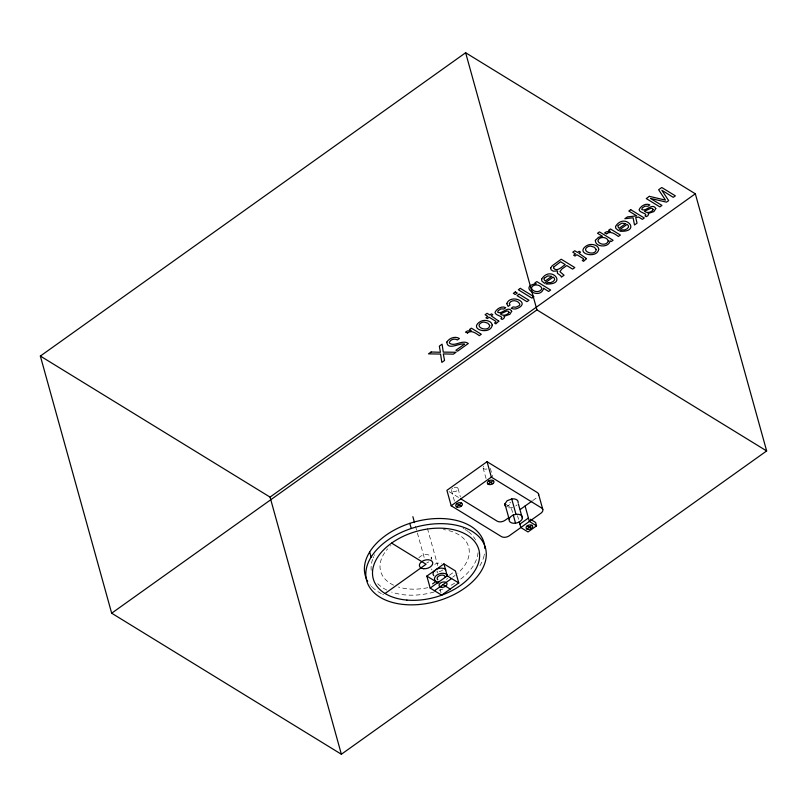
<?xml version="1.0" encoding="UTF-8"?>
<svg xmlns="http://www.w3.org/2000/svg" width="807" height="807" viewBox="0 0 807 807"><rect width="100%" height="100%" fill="white"/><g stroke="black" fill="none" stroke-linecap="round" stroke-linejoin="round"><path stroke-width="0.61" stroke-dasharray="4.04 3.03" d="M515.794 505.969L516.974 504.94M506.362 506.978L511.487 503.326L509.762 502.267M532.771 500.532L536.615 497.788A5.699 3.571 -15.5 0 0 537.603 496.92M449.388 575.24L454.412 571.659M512.647 507.442L510.902 507.785A6.849 4.277 -15.5 0 1 507.643 507.542M449.045 491.634L458.669 497.536M505.949 504.466L511.245 507.714L512.889 513.655M517.539 515.703L518.538 519.304M490.333 468.393L492.633 476.705M483.08 467.858L486.379 479.741M458.063 488.558L460.373 496.87M451.476 490.404L454.442 501.086M427.448 528.444L437.727 565.505M437.112 571.043L437.687 573.101M431.22 557.264L431.795 559.322M439.997 589.13L440.995 592.731M415.504 526.194L424.411 558.303M447.421 578.236A6.849 4.277 -15.5 0 1 446.614 579.386M448.914 530.643A45.636 28.527 -15.5 0 1 457.821 573.172M455.087 575.431A45.636 28.527 -15.5 0 1 452.737 577.156M427.771 587.688A45.636 28.527 -15.5 0 1 398.426 587.012M393.655 585.186A45.636 28.527 -15.5 0 1 385.968 550.878M386.361 550.374A45.636 28.527 -15.5 0 1 387.612 548.881M390.427 545.976A45.636 28.527 -15.5 0 1 390.931 545.502M443.467 529.563A45.636 28.527 -15.5 0 1 445.555 529.906M418.833 557.869A6.849 4.277 -15.5 0 1 426.974 554.621A6.849 4.277 -15.5 0 1 431.2 558.858M428.759 561.874A6.849 4.277 -15.5 0 1 426.701 562.923M442.841 569.924A6.849 4.277 -15.5 0 1 435.871 571.961M431.937 569.944A6.849 4.277 -15.5 0 1 431.604 568.955M434.822 564.295A6.849 4.277 -15.5 0 1 441.812 563.185M478.057 552.765A54.765 34.237 -15.5 0 1 459.082 580.263M454.613 583.199A54.765 34.237 -15.5 0 1 449.802 585.872M442.982 588.989A54.765 34.237 -15.5 0 1 437.626 590.936M433.964 592.045A54.765 34.237 -15.5 0 1 391.688 592.106M386.785 590.078A54.765 34.237 -15.5 0 1 377.363 583.31M371.21 570.327A54.765 34.237 -15.5 0 1 372.895 558.545M373.137 557.919A54.765 34.237 -15.5 0 1 373.691 556.659M374.297 555.408A54.765 34.237 -15.5 0 1 374.619 554.782M463.137 528.454A54.765 34.237 -15.5 0 1 463.773 528.797M465.024 529.493A54.765 34.237 -15.5 0 1 466.234 530.229M466.809 530.613A54.765 34.237 -15.5 0 1 467.939 531.409M468.484 531.813A54.765 34.237 -15.5 0 1 474.95 538.854M475.262 539.379A54.765 34.237 -15.5 0 1 475.555 539.913M484.442 554.076A61.604 38.514 -15.5 0 1 484.301 554.772M484.15 555.478A61.604 38.514 -15.5 0 1 479.257 566.766M383.567 594.658A61.604 38.514 -15.5 0 1 382.811 594.315M381.318 593.589A61.604 38.514 -15.5 0 1 372.471 587.375M371.956 586.86A61.604 38.514 -15.5 0 1 371.452 586.336M370.494 585.267A61.604 38.514 -15.5 0 1 370.04 584.722M454.19 487.418A3.42 2.139 -15.5 0 1 458.114 488.931A3.42 2.139 -15.5 0 1 454.19 491.725A3.42 2.139 -15.5 0 1 451.627 489.244M452.031 488.679A3.42 2.139 -15.5 0 1 452.616 488.154M486.964 468.998A3.42 2.139 -15.5 0 1 483.04 467.293M483.232 466.708A3.42 2.139 -15.5 0 1 483.635 466.133"/><path stroke-width="1.21" d="M518.084 502.842L518.155 502.61A6.849 4.277 -15.5 0 0 512.062 498.877L507.179 500.683L504.819 504.042A6.849 4.277 -15.5 0 0 505.424 506.171M436.042 569.56L443.931 563.891L455.42 570.942L458.749 582.957L441.661 595.132L430.181 588.081L426.853 576.077L434.721 570.519M40.35 356.058L465.629 52.748L695.331 193.791L766.65 450.942L341.371 754.252L111.669 613.209L40.35 356.058L270.052 497.102L341.371 754.252M270.052 497.102L695.331 193.791M111.669 613.209L536.948 309.898L766.65 450.942M487.055 461.685L446.907 490.323L451.194 505.767L501.45 536.605A5.699 3.571 -15.5 0 0 509.308 535.767L540.902 513.232A5.699 3.571 -15.5 0 0 541.588 507.976L491.342 477.129L487.055 461.685L537.301 492.532A5.699 3.571 -15.5 0 1 538.592 494.984M451.194 505.767L491.342 477.129M456.49 506.746L461.614 503.094M488.094 484.21L493.218 480.548M385.06 593.498L426.056 564.254L391.607 543.101M508.864 517.58L505.021 520.323A5.699 3.571 -15.5 0 1 497.162 521.161L460.807 498.847M520.344 509.399L531.813 501.208M432.582 583.865L436.002 581.433M430.181 588.081L447.26 575.895L458.749 582.957M519.879 524.116L528.414 518.023M434.489 590.734L451.567 578.548M526.84 528.968L531.964 525.317M530.471 519.284L535.596 522.432L536.544 525.861L528 531.954L520.828 527.546L519.214 521.715M488.507 481.053L492.815 483.706M536.544 525.861L529.372 521.453L525.085 506.009M527.253 525.821L531.561 528.464M456.903 503.598L461.211 506.241M443.023 584.641L450.205 589.039M426.853 576.077L438.332 583.128M465.629 52.748L536.948 309.898M538.521 494.045L542.808 509.489M518.407 504.032L522.361 518.286M511.719 498.938L516.006 514.382M513.222 514.846L515.532 523.158M504.889 503.81L509.177 519.254M443.931 563.891L447.26 575.895M412.871 516.682L414.516 522.633M409.815 523.36L411.237 528.504M369.667 551.998L371.089 557.143M437.798 579.789A4.106 2.572 -15.5 0 1 440.148 575.391A4.106 2.572 -15.5 0 1 445.121 577.388M438.837 582.261A6.849 4.277 -15.5 0 1 436.819 575.129A6.849 4.277 -15.5 0 1 447.714 575.926M433.793 575.653A6.849 4.277 -15.5 0 1 436.809 569.147A6.849 4.277 -15.5 0 1 445.857 569.903M484.553 545.139A61.604 38.514 -15.5 0 0 410.017 523.289L408.998 523.632A61.604 38.514 -15.5 0 0 370.01 551.443L369.576 552.139A61.604 38.514 -15.5 0 0 366.731 579.476M484.654 545.804A61.604 38.514 -15.5 0 1 484.876 548.518M367.679 581.292A61.604 38.514 -15.5 0 1 367.346 580.697M550.656 268.045L551.131 269.841L553.32 271.182L557.587 270.97L557.334 273.2L560.936 275.933L561.369 277.134L564.053 275.217L559.897 271.677L561.793 269.104L566.776 265.543L572.607 269.124L574.796 267.561L561.208 259.218L552.149 265.826L550.656 268.045M511.699 311.3L509.842 314.327L503.961 316.334L504.536 317.141L503.659 318.573L502.125 319.451L500.895 318.694C504.768 316.283 494.832 315.628 495.014 312.38C496.678 308.738 501.823 305.601 505.747 307.669L503.901 308.99L500.865 308.92L498.272 310.665L497.647 312.158C501.611 315.164 508.239 304.965 511.699 311.3M655.798 208.529L653.942 211.555L648.061 213.562L648.636 214.369L647.759 215.802L646.225 216.68L644.995 215.923C648.868 213.512 638.932 212.856 639.114 209.608C640.778 205.967 645.913 202.829 649.847 204.907L647.991 206.219L644.964 206.148L642.372 207.893L641.736 209.386C645.701 212.392 652.328 202.194 655.798 208.529M489.698 325.433C489.072 332.827 473.316 327.198 481.365 322.689A3.601 2.25 -15.5 0 1 484.25 322.084L487.892 323.224L489.698 325.433M596.202 249.474C595.576 256.868 579.819 251.239 587.869 246.73A3.601 2.25 -15.5 0 1 590.754 246.125L594.396 247.265L596.202 249.474M541.598 279.202L541.87 281.028L544.523 283.287L553.158 277.124L554.278 278.122L554.681 279.777L553.188 281.522L550.727 282.632L547.943 282.581L545.996 283.973C568.431 285.143 550.737 264.403 541.598 279.202M615.529 226.485L615.802 228.31L618.444 230.56L627.089 224.396L628.209 225.405L628.603 227.06L627.11 228.795L624.658 229.914L621.874 229.864L619.927 231.246C642.352 232.426 624.668 211.676 615.529 226.485M498.817 321.166L495.861 323.849L494.55 323.052L495.942 321.963L495.669 321.236L489.203 317.262L487.317 318.604L485.955 317.776L487.842 316.425L485.078 314.73L487.075 313.308L489.849 315.002L491.443 313.862L492.805 314.7L491.201 315.84L498.817 321.166M586.518 258.613L583.572 261.307L582.261 260.5L583.643 259.41L583.37 258.684L576.904 254.709L575.028 256.051L573.666 255.224L575.542 253.882L572.778 252.177L574.786 250.755L577.55 252.45L579.144 251.31L580.505 252.147L578.912 253.287L586.518 258.613M506.786 303.614L508.087 306.408L510.014 305.036L509.298 303.523C511.093 299.306 518.013 300.083 519.738 303.967A3.248 2.028 -15.5 0 1 519.093 305.692L515.814 307.275L513.091 306.922L511.164 308.294L513.444 308.93A5.397 3.379 -15.5 0 0 516.793 308.627C531.894 302.746 510.69 293.234 506.786 303.614M531.531 287.433L531.42 288.19C532.852 292.427 540.629 293.012 541.901 288.392C540.468 284.407 533.669 283.529 531.531 287.433M543.575 288.351C540.145 301.041 517.67 286.354 536.191 283.751L534.88 282.944L536.806 281.572L550.616 290.046L548.629 291.458L543.575 288.351M608.296 240.91C607.146 245.61 599.47 245.086 597.876 240.95C598.673 236.189 606.985 236.491 608.296 240.91M492.23 325.09C490.747 335.47 467.556 329.559 480.236 321.6A6.496 4.065 -15.5 0 1 484.462 320.419C487.499 320.308 491.816 321.6 492.23 325.09M598.744 249.131C597.251 259.511 574.059 253.6 586.739 245.641A6.496 4.065 -15.5 0 1 590.976 244.46C594.002 244.35 598.32 245.641 598.744 249.131M595.364 240.355C595.062 247.588 609.416 247.89 609.981 240.779L611.252 241.555L613.078 240.254L599.45 231.881L597.523 233.263L602.456 236.29L598.592 237.228L595.364 240.355M446.796 342.128C447.603 350.954 459.435 342.672 464.539 344.105L455.935 350.248L457.508 351.216L468.322 343.5C462.31 339.142 455.148 347.111 449.539 343.247L449.358 342.309C450.548 339.323 454.714 338.173 457.377 339.959L459.395 338.526C455.148 335.853 449.247 338.052 446.796 342.128M509.479 518.306L509.096 519.486A6.849 4.277 -15.5 0 0 515.189 523.229L516.934 522.886A6.849 4.277 -15.5 0 0 522.058 519.234L522.442 518.054A6.849 4.277 -15.5 0 0 516.349 514.311L514.604 514.654A6.849 4.277 -15.5 0 0 509.479 518.306M544.251 278.233L544.069 279.555L545.229 281.018L551.786 276.347L547.852 275.883L544.251 278.233M618.172 225.506L617.991 226.838L619.161 228.3L625.707 223.63L621.773 223.166L618.172 225.506M553.733 267.016L553.552 268.156C556.951 272.484 562.338 266.31 565.243 264.605L560.603 261.75L553.733 267.016M509.035 312.47C507.341 315.244 502.872 316.334 500.33 313.973L506.877 310.988L508.531 311.32L509.035 312.47M653.135 209.699C651.431 212.483 646.972 213.562 644.43 211.212L650.977 208.226L652.621 208.559L653.135 209.699M371.442 556.588L370.998 557.284A61.604 38.514 -15.5 0 0 414.253 604.806A61.604 38.514 -15.5 0 0 486.288 553.431A61.604 38.514 -15.5 0 0 411.449 528.444L410.43 528.777A61.604 38.514 -15.5 0 0 371.442 556.588M467.515 332.968L465.478 332.151L467.354 330.981L471.217 330.557L469.503 329.508L471.389 328.167L481.295 334.249L479.308 335.662C476.12 333.392 471.298 329.609 467.515 332.968M606.612 233.778L604.564 232.951L606.44 231.791L610.304 231.367L608.589 230.308L610.475 228.966L620.381 235.049L618.394 236.461C615.206 234.191 610.385 230.419 606.612 233.778M431.12 352.003L428.507 353.859L440.561 354.061L441.833 362.393L444.546 360.457L443.325 353.91L453.383 354.152L456.026 352.266L443.275 352.114L442.085 344.185L439.341 346.132L440.41 352.276L431.12 352.003M515.38 291.902L513.363 293.345L515.249 294.505L517.267 293.062L515.38 291.902M520.333 288.371L518.346 289.784L531.934 298.126L533.911 296.714L520.333 288.371M630.701 209.659L628.794 211.02L636.683 215.862L627.392 216.901L624.86 218.707L633.081 217.769L634.514 224.971L637.046 223.166L635.724 217.476L638.66 217.073L642.382 219.363L644.289 218.001L630.701 209.659M649.373 196.343L646.266 198.562L659.854 206.895L661.932 205.412L650.432 198.411L666.501 202.154L668.67 200.61L661.851 190.26L673.26 197.342L675.348 195.849L661.76 187.506L658.623 189.746L665.462 200.106L649.373 196.343M519.103 294.192L517.085 295.634L526.951 301.687L528.958 300.244L519.103 294.192M441.59 587.325A4.106 2.572 -15.5 0 0 446.997 583.572A4.106 2.572 -15.5 0 0 440.501 583.017A4.106 2.572 -15.5 0 0 441.59 587.325M406.899 600.085A54.765 34.237 -15.5 0 0 478.955 550.081A54.765 34.237 -15.5 0 0 392.333 542.586A54.765 34.237 -15.5 0 0 406.899 600.085M423.665 568.733A6.849 4.277 -15.5 0 0 432.673 562.479A6.849 4.277 -15.5 0 0 421.839 561.541A6.849 4.277 -15.5 0 0 423.665 568.733M527.485 529.251A3.42 2.139 -15.5 0 0 532.741 526.789A3.42 2.139 -15.5 0 0 527.99 525.397A3.42 2.139 -15.5 0 0 527.485 529.251M488.739 484.482A3.42 2.139 -15.5 0 0 493.995 482.021A3.42 2.139 -15.5 0 0 489.244 480.629A3.42 2.139 -15.5 0 0 488.739 484.482M457.135 507.028A3.42 2.139 -15.5 0 0 462.391 504.567A3.42 2.139 -15.5 0 0 457.64 503.175A3.42 2.139 -15.5 0 0 457.135 507.028"/></g></svg>
